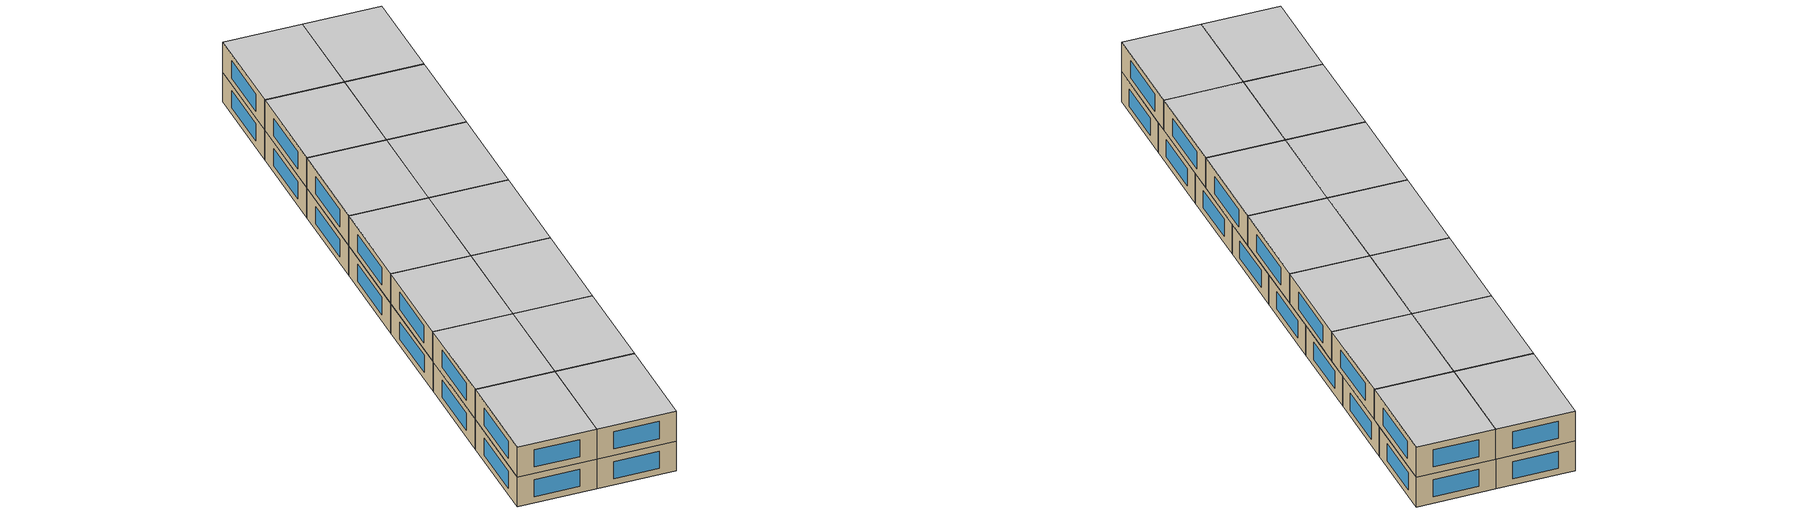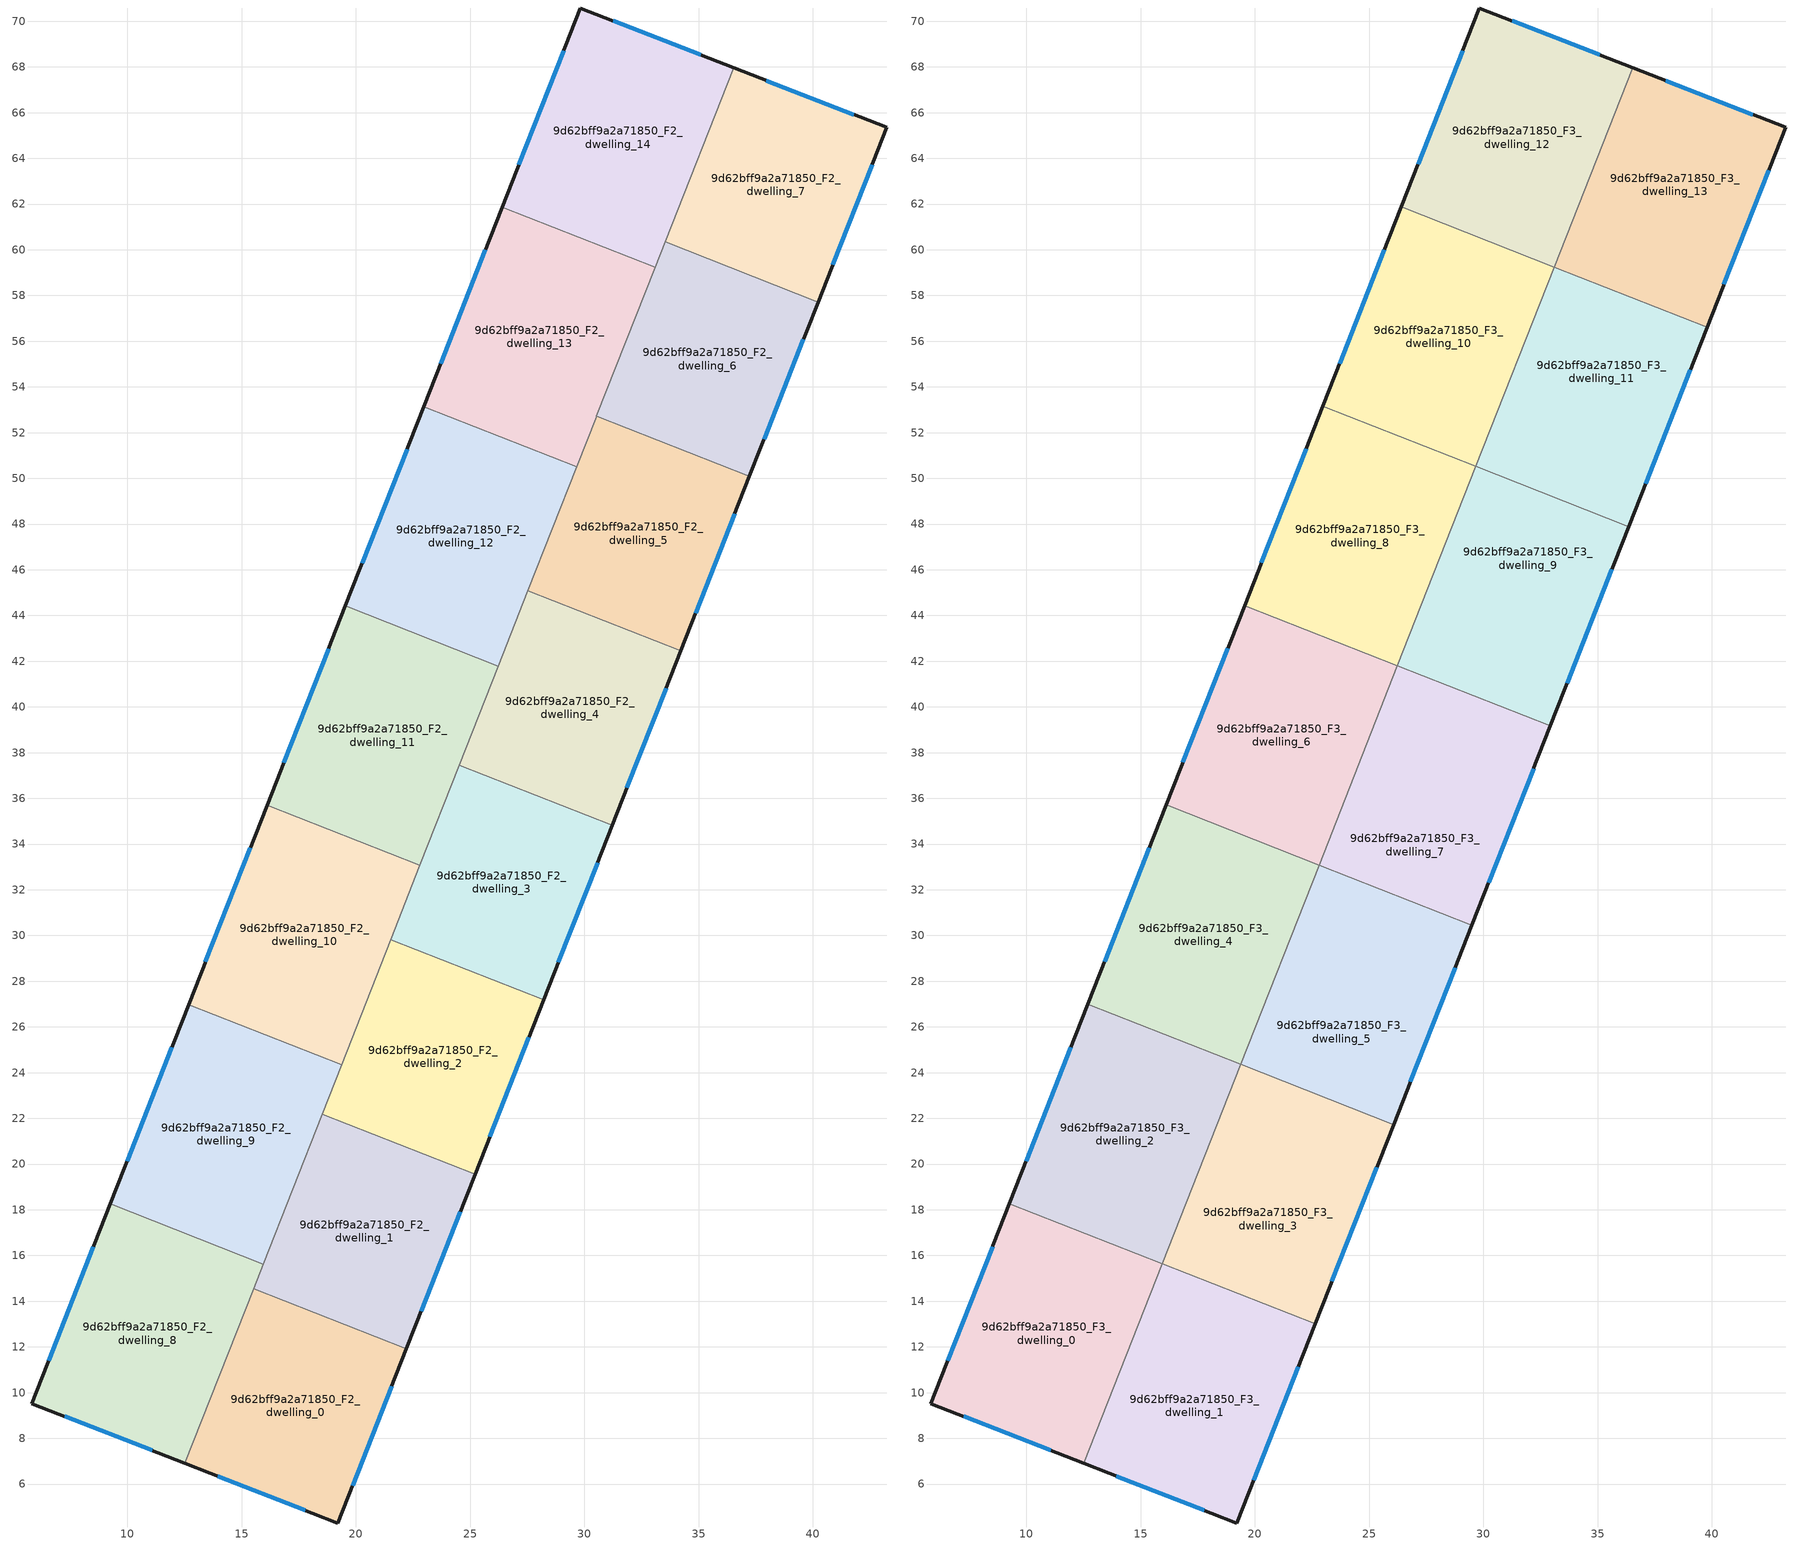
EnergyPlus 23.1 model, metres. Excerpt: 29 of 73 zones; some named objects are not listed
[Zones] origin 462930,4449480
9d62bff9a2a71850_F2_dwelling_0
 floor to 9d62bff9a2a71850_F1_dwelling_0 (EU_floor_Construction): 22.21,11.92 19.21,4.3 12.52,6.91 15.53,14.55 z6
 wall outside (EU_wall_Construction): 12.52,6.91 19.21,4.3 22.21,11.92 z6:9
 wall to 9d62bff9a2a71850_F2_dwelling_1 (EU_wall_Construction): 22.21,11.92 15.53,14.55 z6:9
 wall to 9d62bff9a2a71850_F2_dwelling_8 (EU_wall_Construction): 15.53,14.55 12.52,6.91 z6:9
 window (EU_Window_Construction): 19.86,5.93 21.57,10.29 / 13.95,6.35 17.78,4.86 z6.64:8.36
9d62bff9a2a71850_F2_dwelling_1
 floor to 9d62bff9a2a71850_F1_dwelling_1 (EU_floor_Construction): 25.22,19.56 22.21,11.92 15.53,14.55 18.53,22.19 z6
 wall outside (EU_wall_Construction): 22.21,11.92 25.22,19.56 z6:9
 wall to 9d62bff9a2a71850_F2_dwelling_2 (EU_wall_Construction): 25.22,19.56 18.53,22.19 z6:9
 wall to 9d62bff9a2a71850_F2_dwelling_9 (EU_wall_Construction): 18.53,22.19 15.95,15.62 z6:9
 wall to 9d62bff9a2a71850_F2_dwelling_8 (EU_wall_Construction): 15.95,15.62 15.53,14.55 z6:9
 window (EU_Window_Construction): 22.86,13.56 24.57,17.92 z6.64:8.36
9d62bff9a2a71850_F2_dwelling_10
 floor to 9d62bff9a2a71850_F1_dwelling_10 (EU_floor_Construction): 22.81,33.07 19.38,24.35 12.69,26.98 16.12,35.7 z6
 wall outside (EU_wall_Construction): 16.12,35.7 12.69,26.98 z6:9
 wall to 9d62bff9a2a71850_F2_dwelling_9 (EU_wall_Construction): 12.69,26.98 19.38,24.35 z6:9
 wall to 9d62bff9a2a71850_F2_dwelling_11 (EU_wall_Construction): 22.81,33.07 16.12,35.7 z6:9
 wall to 9d62bff9a2a71850_F2_dwelling_2 (EU_wall_Construction): 19.38,24.35 21.53,29.82 z6:9
 wall to 9d62bff9a2a71850_F2_dwelling_3 (EU_wall_Construction): 21.53,29.82 22.81,33.07 z6:9
 window (EU_Window_Construction): 15.38,33.83 13.42,28.84 z6.64:8.36
9d62bff9a2a71850_F2_dwelling_11
 floor to 9d62bff9a2a71850_F1_dwelling_11 (EU_floor_Construction): 26.23,41.79 22.81,33.07 16.12,35.7 19.54,44.42 z6
 wall outside (EU_wall_Construction): 19.54,44.42 16.12,35.7 z6:9
 wall to 9d62bff9a2a71850_F2_dwelling_12 (EU_wall_Construction): 26.23,41.79 19.54,44.42 z6:9
 wall to 9d62bff9a2a71850_F2_dwelling_3 (EU_wall_Construction): 22.81,33.07 24.53,37.45 z6:9
 wall to 9d62bff9a2a71850_F2_dwelling_4 (EU_wall_Construction): 24.53,37.45 26.23,41.79 z6:9
 window (EU_Window_Construction): 18.81,42.55 16.85,37.57 z6.64:8.36
 ceiling adiabatic (EU_roof_Construction): 22.81,33.08 22.81,33.07 26.23,41.79 19.54,44.42 16.12,35.7 16.12,35.71 z9
9d62bff9a2a71850_F2_dwelling_12
 floor to 9d62bff9a2a71850_F1_dwelling_12 (EU_floor_Construction): 29.66,50.51 26.23,41.79 19.54,44.42 22.97,53.14 z6
 wall outside (EU_wall_Construction): 22.97,53.14 19.54,44.42 z6:9
 wall to 9d62bff9a2a71850_F2_dwelling_13 (EU_wall_Construction): 29.66,50.51 22.97,53.14 z6:9
 wall to 9d62bff9a2a71850_F2_dwelling_5 (EU_wall_Construction): 27.53,45.09 29.66,50.51 z6:9
 wall to 9d62bff9a2a71850_F2_dwelling_4 (EU_wall_Construction): 26.24,41.79 27.53,45.09 z6:9
 window (EU_Window_Construction): 22.24,51.27 20.28,46.29 z6.64:8.36
9d62bff9a2a71850_F2_dwelling_13
 floor to 9d62bff9a2a71850_F1_dwelling_13 (EU_floor_Construction): 33.09,59.23 29.66,50.51 22.97,53.14 26.4,61.86 z6
 wall outside (EU_wall_Construction): 26.4,61.86 22.97,53.14 z6:9
 wall to 9d62bff9a2a71850_F2_dwelling_14 (EU_wall_Construction): 33.09,59.23 26.4,61.86 z6:9
 wall to 9d62bff9a2a71850_F2_dwelling_6 (EU_wall_Construction): 30.53,52.72 33.09,59.23 z6:9
 wall to 9d62bff9a2a71850_F2_dwelling_5 (EU_wall_Construction): 29.66,50.51 30.53,52.71 z6:9
 window (EU_Window_Construction): 25.67,60 23.71,55.01 z6.64:8.36
9d62bff9a2a71850_F2_dwelling_14
 floor to 9d62bff9a2a71850_F1_dwelling_14 (EU_floor_Construction): 36.53,67.96 33.09,59.23 26.4,61.86 29.83,70.58 z6
 wall outside (EU_wall_Construction): 36.53,67.96 29.83,70.58 26.4,61.86 z6:9
 wall to 9d62bff9a2a71850_F2_dwelling_7 (EU_wall_Construction): 33.53,60.34 36.53,67.96 z6:9
 wall to 9d62bff9a2a71850_F2_dwelling_6 (EU_wall_Construction): 33.09,59.23 33.53,60.34 z6:9
 window (EU_Window_Construction): 29.1,68.71 27.14,63.73 / 35.09,68.52 31.26,70.02 z6.64:8.36
9d62bff9a2a71850_F2_dwelling_2
 floor to 9d62bff9a2a71850_F1_dwelling_2 (EU_floor_Construction): 28.22,27.19 25.22,19.56 18.53,22.19 21.53,29.82 z6
 wall outside (EU_wall_Construction): 25.22,19.56 28.22,27.19 z6:9
 wall to 9d62bff9a2a71850_F2_dwelling_3 (EU_wall_Construction): 28.22,27.19 21.53,29.82 z6:9
 wall to 9d62bff9a2a71850_F2_dwelling_9 (EU_wall_Construction): 19.38,24.35 18.53,22.19 z6:9
 window (EU_Window_Construction): 25.86,21.19 27.57,25.56 z6.64:8.36
9d62bff9a2a71850_F2_dwelling_3
 floor to 9d62bff9a2a71850_F1_dwelling_3 (EU_floor_Construction): 31.22,34.82 28.22,27.19 21.53,29.82 24.53,37.45 z6
 wall outside (EU_wall_Construction): 28.22,27.19 31.22,34.82 z6:9
 wall to 9d62bff9a2a71850_F2_dwelling_4 (EU_wall_Construction): 31.22,34.82 24.53,37.45 z6:9
 window (EU_Window_Construction): 28.86,28.83 30.58,33.19 z6.64:8.36
9d62bff9a2a71850_F2_dwelling_4
 floor to 9d62bff9a2a71850_F1_dwelling_4 (EU_floor_Construction): 34.22,42.45 31.22,34.82 24.53,37.45 27.53,45.08 z6
 wall outside (EU_wall_Construction): 31.22,34.82 34.22,42.45 z6:9
 wall to 9d62bff9a2a71850_F2_dwelling_5 (EU_wall_Construction): 34.22,42.45 27.53,45.08 z6:9
 window (EU_Window_Construction): 31.86,36.46 33.58,40.82 z6.64:8.36
9d62bff9a2a71850_F2_dwelling_5
 floor to 9d62bff9a2a71850_F1_dwelling_5 (EU_floor_Construction): 37.22,50.08 34.22,42.45 27.53,45.08 30.53,52.71 z6
 wall outside (EU_wall_Construction): 34.22,42.45 37.22,50.08 z6:9
 wall to 9d62bff9a2a71850_F2_dwelling_6 (EU_wall_Construction): 37.22,50.08 30.53,52.71 z6:9
 window (EU_Window_Construction): 34.86,44.09 36.58,48.45 z6.64:8.36
9d62bff9a2a71850_F2_dwelling_6
 floor to 9d62bff9a2a71850_F1_dwelling_6 (EU_floor_Construction): 40.22,57.71 37.22,50.08 30.53,52.71 33.53,60.34 z6
 wall outside (EU_wall_Construction): 37.22,50.08 40.22,57.71 z6:9
 wall to 9d62bff9a2a71850_F2_dwelling_7 (EU_wall_Construction): 40.22,57.71 33.53,60.34 z6:9
 window (EU_Window_Construction): 37.87,51.72 39.58,56.08 z6.64:8.36
 roof outside (EU_roof_Construction): 30.53,52.71 33.11,59.24 33.53,60.34 z9
9d62bff9a2a71850_F2_dwelling_7
 floor to 9d62bff9a2a71850_F1_dwelling_7 (EU_floor_Construction): 43.23,65.35 40.22,57.71 33.53,60.34 36.53,67.96 z6
 wall outside (EU_wall_Construction): 40.22,57.71 43.23,65.35 36.53,67.96 z6:9
 window (EU_Window_Construction): 41.79,65.91 37.96,67.4 / 40.87,59.35 42.58,63.71 z6.64:8.36
 roof outside (EU_roof_Construction): 33.53,60.34 34.84,63.66 36.53,67.96 z9
9d62bff9a2a71850_F2_dwelling_8
 floor to 9d62bff9a2a71850_F1_dwelling_8 (EU_floor_Construction): 15.95,15.62 12.52,6.91 5.83,9.52 9.26,18.25 z6
 wall outside (EU_wall_Construction): 9.26,18.25 5.83,9.52 12.52,6.91 z6:9
 wall to 9d62bff9a2a71850_F2_dwelling_9 (EU_wall_Construction): 15.95,15.62 9.26,18.25 z6:9
 window (EU_Window_Construction): 7.26,8.96 11.09,7.47 / 8.52,16.38 6.56,11.39 z6.64:8.36
9d62bff9a2a71850_F2_dwelling_9
 floor to 9d62bff9a2a71850_F1_dwelling_9 (EU_floor_Construction): 19.38,24.35 15.95,15.62 9.26,18.25 12.69,26.98 z6
 wall outside (EU_wall_Construction): 12.69,26.98 9.26,18.25 z6:9
 window (EU_Window_Construction): 11.95,25.11 9.99,20.12 z6.64:8.36
 ceiling adiabatic (EU_roof_Construction): 15.95,15.62 19.38,24.35 12.69,26.98 9.26,18.25 9.26,18.26 15.94,15.64 z9
9d62bff9a2a71850_F3_dwelling_0
 floor to 9d62bff9a2a71850_F2_dwelling_8 (EU_floor_Construction): 15.94,15.63 12.51,6.91 5.83,9.52 9.26,18.25 z9
 floor to 9d62bff9a2a71850_F2_dwelling_9 (EU_floor_Construction): 15.94,15.64 15.94,15.63 9.26,18.25 9.26,18.26 z9
 wall outside (EU_wall_Construction): 9.26,18.26 5.83,9.52 12.51,6.91 z9:12
 wall to 9d62bff9a2a71850_F3_dwelling_1 (EU_wall_Construction): 12.51,6.91 15.94,15.64 z9:12
 wall to 9d62bff9a2a71850_F3_dwelling_2 (EU_wall_Construction): 15.94,15.64 9.26,18.26 z9:12
 window (EU_Window_Construction): 7.26,8.96 11.08,7.47 / 8.53,16.39 6.56,11.4 z9.64:11.36
 ceiling to 9d62bff9a2a71850_F4_dwelling_0 (EU_floor_Construction): 12.51,6.91 15.94,15.64 9.26,18.26 5.83,9.52 z12
9d62bff9a2a71850_F3_dwelling_1
 floor to 9d62bff9a2a71850_F2_dwelling_0 (EU_floor_Construction): 22.21,11.92 19.21,4.3 12.52,6.91 15.53,14.55 z9
 floor to 9d62bff9a2a71850_F2_dwelling_1 (EU_floor_Construction): 22.64,13 22.21,11.92 15.53,14.55 15.95,15.63 z9
 wall outside (EU_wall_Construction): 12.51,6.91 19.21,4.3 22.64,13 z9:12
 wall to 9d62bff9a2a71850_F3_dwelling_3 (EU_wall_Construction): 22.64,13 15.95,15.63 z9:12
 window (EU_Window_Construction): 13.95,6.35 17.78,4.86 / 19.95,6.16 21.91,11.14 z9.64:11.36
 ceiling to 9d62bff9a2a71850_F4_dwelling_1 (EU_floor_Construction): 19.21,4.3 22.64,13 15.94,15.64 12.51,6.91 z12
9d62bff9a2a71850_F3_dwelling_10
 floor to 9d62bff9a2a71850_F2_dwelling_13 (EU_floor_Construction): 33.09,59.23 29.67,50.52 22.98,53.15 26.4,61.86 z9
 floor to 9d62bff9a2a71850_F2_dwelling_14 (EU_floor_Construction): 33.1,59.24 33.09,59.23 26.4,61.86 26.41,61.87 z9
 wall outside (EU_wall_Construction): 26.41,61.88 22.98,53.15 z9:12
 wall to 9d62bff9a2a71850_F3_dwelling_8 (EU_wall_Construction): 22.98,53.15 29.67,50.52 z9:12
 wall to 9d62bff9a2a71850_F3_dwelling_11 (EU_wall_Construction): 29.67,50.52 33.1,59.24 z9:12
 wall to 9d62bff9a2a71850_F3_dwelling_12 (EU_wall_Construction): 33.1,59.24 26.41,61.88 z9:12
 window (EU_Window_Construction): 25.67,60.01 23.71,55.02 z9.64:11.36
 ceiling to 9d62bff9a2a71850_F4_dwelling_10 (EU_floor_Construction): 29.67,50.52 33.1,59.24 26.41,61.88 22.98,53.15 z12
9d62bff9a2a71850_F3_dwelling_11
 floor to 9d62bff9a2a71850_F2_dwelling_6 (EU_floor_Construction): 39.79,56.61 37.22,50.08 30.53,52.71 33.1,59.24 z9
 floor to 9d62bff9a2a71850_F2_dwelling_5 (EU_floor_Construction): 37.22,50.08 36.36,47.89 29.67,50.52 30.53,52.71 z9
 wall outside (EU_wall_Construction): 36.36,47.89 39.79,56.61 z9:12
 wall to 9d62bff9a2a71850_F3_dwelling_9 (EU_wall_Construction): 29.67,50.52 36.36,47.89 z9:12
 wall to 9d62bff9a2a71850_F3_dwelling_13 (EU_wall_Construction): 39.79,56.61 33.11,59.24 z9:12
 window (EU_Window_Construction): 37.1,49.76 39.06,54.75 z9.64:11.36
 ceiling to 9d62bff9a2a71850_F4_dwelling_11 (EU_floor_Construction): 36.36,47.89 39.79,56.61 33.1,59.24 29.67,50.52 z12
9d62bff9a2a71850_F3_dwelling_12
 floor outside (EU_floor_Construction): 36.53,67.96 33.11,59.24 34.84,63.66 z9
 floor to 9d62bff9a2a71850_F2_dwelling_14 (EU_floor_Construction): 36.53,67.96 33.1,59.24 26.41,61.87 29.83,70.58 z9
 wall outside (EU_wall_Construction): 36.53,67.96 29.83,70.58 26.41,61.88 z9:12
 wall to 9d62bff9a2a71850_F3_dwelling_13 (EU_wall_Construction): 33.11,59.24 36.53,67.96 z9:12
 window (EU_Window_Construction): 29.1,68.71 27.14,63.74 / 35.1,68.52 31.27,70.02 z9.64:11.36
 ceiling to 9d62bff9a2a71850_F4_dwelling_12 (EU_floor_Construction): 33.11,59.24 36.53,67.96 29.83,70.58 26.41,61.88 z12
9d62bff9a2a71850_F3_dwelling_13
 floor to 9d62bff9a2a71850_F2_dwelling_7 (EU_floor_Construction): 43.23,65.35 40.22,57.71 33.54,60.34 36.53,67.96 z9
 floor to 9d62bff9a2a71850_F2_dwelling_6 (EU_floor_Construction): 40.22,57.71 39.79,56.61 33.11,59.24 33.54,60.34 z9
 wall outside (EU_wall_Construction): 39.79,56.61 43.23,65.35 36.53,67.96 z9:12
 window (EU_Window_Construction): 41.79,65.91 37.97,67.4 / 40.53,58.48 42.49,63.48 z9.64:11.36
 ceiling to 9d62bff9a2a71850_F4_dwelling_13 (EU_floor_Construction): 39.79,56.61 43.23,65.35 36.53,67.96 33.11,59.24 z12
9d62bff9a2a71850_F3_dwelling_2
 floor adiabatic (EU_floor_Construction): 19.38,24.35 15.95,15.63 9.26,18.26 12.69,26.98 z9
 floor to 9d62bff9a2a71850_F2_dwelling_10 (EU_floor_Construction): 19.38,24.36 19.38,24.35 12.69,26.98 12.69,26.99 z9
 wall outside (EU_wall_Construction): 12.69,26.99 9.26,18.26 z9:12
 wall to 9d62bff9a2a71850_F3_dwelling_4 (EU_wall_Construction): 19.38,24.36 12.69,26.99 z9:12
 wall to 9d62bff9a2a71850_F3_dwelling_3 (EU_wall_Construction): 15.95,15.63 19.38,24.36 z9:12
 window (EU_Window_Construction): 11.96,25.12 10,20.13 z9.64:11.36
 ceiling to 9d62bff9a2a71850_F4_dwelling_2 (EU_floor_Construction): 15.95,15.63 19.38,24.36 12.69,26.99 9.26,18.26 z12
9d62bff9a2a71850_F3_dwelling_3
 floor to 9d62bff9a2a71850_F2_dwelling_1 (EU_floor_Construction): 25.22,19.56 22.64,13 15.95,15.63 18.53,22.19 z9
 floor to 9d62bff9a2a71850_F2_dwelling_2 (EU_floor_Construction): 26.07,21.73 25.22,19.56 18.53,22.19 19.38,24.36 z9
 wall outside (EU_wall_Construction): 22.64,13 26.07,21.73 z9:12
 wall to 9d62bff9a2a71850_F3_dwelling_5 (EU_wall_Construction): 26.07,21.73 19.38,24.36 z9:12
 window (EU_Window_Construction): 23.37,14.87 25.34,19.86 z9.64:11.36
 ceiling to 9d62bff9a2a71850_F4_dwelling_3 (EU_floor_Construction): 22.64,13 26.07,21.73 19.38,24.36 15.95,15.63 z12
9d62bff9a2a71850_F3_dwelling_4
 floor to 9d62bff9a2a71850_F2_dwelling_10 (EU_floor_Construction): 22.81,33.07 19.38,24.36 12.69,26.99 16.12,35.7 z9
 floor to 9d62bff9a2a71850_F2_dwelling_11 (EU_floor_Construction): 22.81,33.08 22.81,33.07 16.12,35.7 16.12,35.71 z9
 wall outside (EU_wall_Construction): 16.12,35.71 12.69,26.99 z9:12
 wall to 9d62bff9a2a71850_F3_dwelling_6 (EU_wall_Construction): 22.81,33.08 16.12,35.71 z9:12
 wall to 9d62bff9a2a71850_F3_dwelling_5 (EU_wall_Construction): 19.38,24.36 22.81,33.08 z9:12
 window (EU_Window_Construction): 15.39,33.84 13.43,28.86 z9.64:11.36
 ceiling to 9d62bff9a2a71850_F4_dwelling_4 (EU_floor_Construction): 19.38,24.36 22.81,33.08 16.12,35.71 12.69,26.99 z12
9d62bff9a2a71850_F3_dwelling_5
 floor to 9d62bff9a2a71850_F2_dwelling_2 (EU_floor_Construction): 28.22,27.19 26.07,21.73 19.38,24.36 21.53,29.82 z9
 floor to 9d62bff9a2a71850_F2_dwelling_3 (EU_floor_Construction): 29.5,30.45 28.22,27.19 21.53,29.82 22.81,33.08 z9
 wall outside (EU_wall_Construction): 26.07,21.73 29.5,30.45 z9:12
 wall to 9d62bff9a2a71850_F3_dwelling_7 (EU_wall_Construction): 29.5,30.45 22.81,33.08 z9:12
 window (EU_Window_Construction): 26.8,23.6 28.77,28.58 z9.64:11.36
 ceiling to 9d62bff9a2a71850_F4_dwelling_5 (EU_floor_Construction): 26.07,21.73 29.5,30.45 22.81,33.08 19.38,24.36 z12
9d62bff9a2a71850_F3_dwelling_6
 floor adiabatic (EU_floor_Construction): 26.23,41.79 22.81,33.08 16.12,35.71 19.55,44.42 z9
 floor to 9d62bff9a2a71850_F2_dwelling_12 (EU_floor_Construction): 26.24,41.8 26.23,41.79 19.55,44.42 19.55,44.43 z9
 wall outside (EU_wall_Construction): 19.55,44.43 16.12,35.71 z9:12
 wall to 9d62bff9a2a71850_F3_dwelling_8 (EU_wall_Construction): 26.24,41.8 19.55,44.43 z9:12
 wall to 9d62bff9a2a71850_F3_dwelling_7 (EU_wall_Construction): 22.81,33.08 26.24,41.8 z9:12
 window (EU_Window_Construction): 18.82,42.56 16.86,37.58 z9.64:11.36
 ceiling to 9d62bff9a2a71850_F4_dwelling_6 (EU_floor_Construction): 22.81,33.08 26.24,41.8 19.55,44.43 16.12,35.71 z12
9d62bff9a2a71850_F3_dwelling_7
 floor to 9d62bff9a2a71850_F2_dwelling_3 (EU_floor_Construction): 31.22,34.82 29.5,30.45 22.81,33.08 24.53,37.45 z9
 floor to 9d62bff9a2a71850_F2_dwelling_4 (EU_floor_Construction): 32.93,39.17 31.22,34.82 24.53,37.45 26.24,41.8 z9
 wall outside (EU_wall_Construction): 29.5,30.45 32.93,39.17 z9:12
 wall to 9d62bff9a2a71850_F3_dwelling_9 (EU_wall_Construction): 32.93,39.17 26.24,41.8 z9:12
 window (EU_Window_Construction): 30.23,32.32 32.2,37.3 z9.64:11.36
 ceiling to 9d62bff9a2a71850_F4_dwelling_7 (EU_floor_Construction): 29.5,30.45 32.93,39.17 26.24,41.8 22.81,33.08 z12
9d62bff9a2a71850_F3_dwelling_8
 floor to 9d62bff9a2a71850_F2_dwelling_12 (EU_floor_Construction): 29.66,50.51 26.24,41.8 19.55,44.43 22.97,53.14 z9
 floor to 9d62bff9a2a71850_F2_dwelling_13 (EU_floor_Construction): 29.67,50.52 29.66,50.51 22.97,53.14 22.98,53.15 z9
 wall outside (EU_wall_Construction): 22.98,53.15 19.55,44.43 z9:12
 wall to 9d62bff9a2a71850_F3_dwelling_9 (EU_wall_Construction): 26.24,41.8 29.67,50.52 z9:12
 window (EU_Window_Construction): 22.24,51.29 20.28,46.3 z9.64:11.36
 ceiling to 9d62bff9a2a71850_F4_dwelling_8 (EU_floor_Construction): 26.24,41.8 29.67,50.52 22.98,53.15 19.55,44.43 z12
9d62bff9a2a71850_F3_dwelling_9
 floor to 9d62bff9a2a71850_F2_dwelling_4 (EU_floor_Construction): 34.22,42.45 32.93,39.17 26.24,41.8 27.53,45.08 z9
 floor to 9d62bff9a2a71850_F2_dwelling_5 (EU_floor_Construction): 36.36,47.89 34.22,42.45 27.53,45.08 29.67,50.52 z9
 wall outside (EU_wall_Construction): 32.93,39.17 36.36,47.89 z9:12
 window (EU_Window_Construction): 33.66,41.04 35.63,46.02 z9.64:11.36
 ceiling to 9d62bff9a2a71850_F4_dwelling_9 (EU_floor_Construction): 32.93,39.17 36.36,47.89 29.67,50.52 26.24,41.8 z12
[Building]
EU S2 Campaign: North Axis=0; Terrain=City; Solar Distribution=FullExterior
[Site:Location]
Yerevan-Zvartnots.Intl.AP: Latitude=40.15; Longitude=44.383; Time Zone=4; Elevation=854
[SizingPeriod:WeatherFileDays]
AnnualSizingPeriod: Begin Month=1; Begin Day of Month=1; End Month=12; End Day of Month=31; Day of Week for Start Day=Monday; Use Weather File Daylight Saving Period=No; Use Weather File Rain and Snow Indicators=No
[MATERIAL]
EU_InternalMass_Material: Roughness=MediumRough; Thickness=0.1; Conductivity=1; Density=1800; Specific Heat=900; Thermal Absorptance=0.9; Solar Absorptance=0.7; Visible Absorptance=0.7
[MATERIAL:NOMASS] Roughness=MediumRough; Thermal Absorptance=0.9; Solar Absorptance=0.7; Visible Absorptance=0.7
Name | Thermal Resistance
EU_wall_NoMass | 1.05043
EU_roof_NoMass | 1.45357
EU_floor_NoMass | 0.478065
[WINDOWMATERIAL:SIMPLEGLAZINGSYSTEM]
EU_Window_SimpleGlazing: UFactor=2.5566; Solar Heat Gain Coefficient=0.75; Visible Transmittance=0.75
[CONSTRUCTION]
EU_wall_Construction: EU_wall_NoMass
EU_roof_Construction: EU_roof_NoMass
EU_floor_Construction: EU_floor_NoMass
EU_Window_Construction: EU_Window_SimpleGlazing
EU_InternalMass_Construction: EU_InternalMass_Material
[ZONE] Type=1; Multiplier=1; Ceiling Height=autocalculate; Floor Area=autocalculate; Part of Total Floor Area=Yes
Name | Volume
9d62bff9a2a71850_F2_dwelling_0 | 176.854
9d62bff9a2a71850_F3_dwelling_0; 9d62bff9a2a71850_F3_dwelling_2 | 202.11
9d62bff9a2a71850_F2_dwelling_1 | 176.86
9d62bff9a2a71850_F3_dwelling_1 | 202.107
9d62bff9a2a71850_F2_dwelling_10; 9d62bff9a2a71850_F3_dwelling_6; 9d62bff9a2a71850_F2_dwelling_9 | 202.096
9d62bff9a2a71850_F3_dwelling_10 | 202.127
9d62bff9a2a71850_F2_dwelling_11 | 202.1
9d62bff9a2a71850_F3_dwelling_11 | 202.139
9d62bff9a2a71850_F2_dwelling_12 | 202.112
9d62bff9a2a71850_F3_dwelling_12 | 202.106
9d62bff9a2a71850_F2_dwelling_13 | 202.091
9d62bff9a2a71850_F3_dwelling_13 | 202.115
9d62bff9a2a71850_F2_dwelling_14 | 202.101
9d62bff9a2a71850_F2_dwelling_2 | 176.842
9d62bff9a2a71850_F2_dwelling_3 | 176.859
9d62bff9a2a71850_F3_dwelling_3 | 202.129
9d62bff9a2a71850_F2_dwelling_4 | 176.856
9d62bff9a2a71850_F3_dwelling_4 | 202.087
9d62bff9a2a71850_F2_dwelling_5 | 176.852
9d62bff9a2a71850_F3_dwelling_5 | 202.114
9d62bff9a2a71850_F2_dwelling_6 | 176.853
9d62bff9a2a71850_F2_dwelling_7 | 176.846
9d62bff9a2a71850_F3_dwelling_7 | 202.108
9d62bff9a2a71850_F2_dwelling_8; 9d62bff9a2a71850_F3_dwelling_8 | 202.102
9d62bff9a2a71850_F3_dwelling_9 | 202.121
[INTERNALMASS] Construction=EU_InternalMass_Construction
Name | Zone or ZoneList | Surface Area
9d62bff9a2a71850_F2_dwelling_0_EU_InternalMass | 9d62bff9a2a71850_F2_dwelling_0 | 58.9515
9d62bff9a2a71850_F2_dwelling_1_EU_InternalMass | 9d62bff9a2a71850_F2_dwelling_1 | 58.9533
9d62bff9a2a71850_F2_dwelling_2_EU_InternalMass | 9d62bff9a2a71850_F2_dwelling_2 | 58.9473
9d62bff9a2a71850_F2_dwelling_3_EU_InternalMass | 9d62bff9a2a71850_F2_dwelling_3 | 58.9531
9d62bff9a2a71850_F2_dwelling_4_EU_InternalMass | 9d62bff9a2a71850_F2_dwelling_4 | 58.9522
9d62bff9a2a71850_F2_dwelling_5_EU_InternalMass | 9d62bff9a2a71850_F2_dwelling_5 | 58.9536
9d62bff9a2a71850_F2_dwelling_6_EU_InternalMass | 9d62bff9a2a71850_F2_dwelling_6 | 58.9511
9d62bff9a2a71850_F2_dwelling_7_EU_InternalMass | 9d62bff9a2a71850_F2_dwelling_7 | 58.9486
9d62bff9a2a71850_F2_dwelling_8_EU_InternalMass | 9d62bff9a2a71850_F2_dwelling_8 | 67.3672
9d62bff9a2a71850_F2_dwelling_9_EU_InternalMass | 9d62bff9a2a71850_F2_dwelling_9 | 67.3654
9d62bff9a2a71850_F2_dwelling_10_EU_InternalMass | 9d62bff9a2a71850_F2_dwelling_10 | 67.3654
9d62bff9a2a71850_F2_dwelling_11_EU_InternalMass | 9d62bff9a2a71850_F2_dwelling_11 | 67.3668
9d62bff9a2a71850_F2_dwelling_12_EU_InternalMass | 9d62bff9a2a71850_F2_dwelling_12 | 67.3705
9d62bff9a2a71850_F2_dwelling_13_EU_InternalMass | 9d62bff9a2a71850_F2_dwelling_13 | 67.3638
9d62bff9a2a71850_F2_dwelling_14_EU_InternalMass | 9d62bff9a2a71850_F2_dwelling_14 | 67.3672
9d62bff9a2a71850_F3_dwelling_0_EU_InternalMass | 9d62bff9a2a71850_F3_dwelling_0 | 67.3686
9d62bff9a2a71850_F3_dwelling_1_EU_InternalMass | 9d62bff9a2a71850_F3_dwelling_1 | 67.3676
9d62bff9a2a71850_F3_dwelling_2_EU_InternalMass | 9d62bff9a2a71850_F3_dwelling_2 | 67.3722
9d62bff9a2a71850_F3_dwelling_3_EU_InternalMass | 9d62bff9a2a71850_F3_dwelling_3 | 67.375
9d62bff9a2a71850_F3_dwelling_4_EU_InternalMass | 9d62bff9a2a71850_F3_dwelling_4 | 67.3654
9d62bff9a2a71850_F3_dwelling_5_EU_InternalMass | 9d62bff9a2a71850_F3_dwelling_5 | 67.3654
9d62bff9a2a71850_F3_dwelling_6_EU_InternalMass | 9d62bff9a2a71850_F3_dwelling_6 | 67.368
9d62bff9a2a71850_F3_dwelling_7_EU_InternalMass | 9d62bff9a2a71850_F3_dwelling_7 | 67.3673
9d62bff9a2a71850_F3_dwelling_8_EU_InternalMass | 9d62bff9a2a71850_F3_dwelling_8 | 67.3661
9d62bff9a2a71850_F3_dwelling_9_EU_InternalMass | 9d62bff9a2a71850_F3_dwelling_9 | 67.3748
9d62bff9a2a71850_F3_dwelling_10_EU_InternalMass | 9d62bff9a2a71850_F3_dwelling_10 | 67.3734
9d62bff9a2a71850_F3_dwelling_11_EU_InternalMass | 9d62bff9a2a71850_F3_dwelling_11 | 67.3787
9d62bff9a2a71850_F3_dwelling_12_EU_InternalMass | 9d62bff9a2a71850_F3_dwelling_12 | 67.3667
9d62bff9a2a71850_F3_dwelling_13_EU_InternalMass | 9d62bff9a2a71850_F3_dwelling_13 | 67.3691
[OTHEREQUIPMENT] Fuel Type=Electricity; Design Level Calculation Method=Watts/Area; Power per Zone Floor Area=1; Fraction Latent=0; Fraction Radiant=0; Fraction Lost=0; Carbon Dioxide Generation Rate=0; EndUse Subcategory=EU_Step8_InternalGains
Name | Zone or ZoneList or Space or SpaceList | Schedule
EU_Step8_InternalGain_9d62bff9a2a71850_F2_dwelling_0_f000 | 9d62bff9a2a71850_F2_dwelling_0 | EU_Step8_GainSchedule_9d62bff9a2a71850_F2_dwelling_0_f000
EU_Step8_InternalGain_9d62bff9a2a71850_F2_dwelling_1_f000 | 9d62bff9a2a71850_F2_dwelling_1 | EU_Step8_GainSchedule_9d62bff9a2a71850_F2_dwelling_1_f000
EU_Step8_InternalGain_9d62bff9a2a71850_F2_dwelling_2_f000 | 9d62bff9a2a71850_F2_dwelling_2 | EU_Step8_GainSchedule_9d62bff9a2a71850_F2_dwelling_2_f000
EU_Step8_InternalGain_9d62bff9a2a71850_F2_dwelling_3_f000 | 9d62bff9a2a71850_F2_dwelling_3 | EU_Step8_GainSchedule_9d62bff9a2a71850_F2_dwelling_3_f000
EU_Step8_InternalGain_9d62bff9a2a71850_F2_dwelling_4_f000 | 9d62bff9a2a71850_F2_dwelling_4 | EU_Step8_GainSchedule_9d62bff9a2a71850_F2_dwelling_4_f000
EU_Step8_InternalGain_9d62bff9a2a71850_F2_dwelling_5_f000 | 9d62bff9a2a71850_F2_dwelling_5 | EU_Step8_GainSchedule_9d62bff9a2a71850_F2_dwelling_5_f000
EU_Step8_InternalGain_9d62bff9a2a71850_F2_dwelling_6_f000 | 9d62bff9a2a71850_F2_dwelling_6 | EU_Step8_GainSchedule_9d62bff9a2a71850_F2_dwelling_6_f000
EU_Step8_InternalGain_9d62bff9a2a71850_F2_dwelling_7_f000 | 9d62bff9a2a71850_F2_dwelling_7 | EU_Step8_GainSchedule_9d62bff9a2a71850_F2_dwelling_7_f000
EU_Step8_InternalGain_9d62bff9a2a71850_F2_dwelling_8_f000 | 9d62bff9a2a71850_F2_dwelling_8 | EU_Step8_GainSchedule_9d62bff9a2a71850_F2_dwelling_8_f000
EU_Step8_InternalGain_9d62bff9a2a71850_F2_dwelling_9_f000 | 9d62bff9a2a71850_F2_dwelling_9 | EU_Step8_GainSchedule_9d62bff9a2a71850_F2_dwelling_9_f000
EU_Step8_InternalGain_9d62bff9a2a71850_F2_dwelling_10_f000 | 9d62bff9a2a71850_F2_dwelling_10 | EU_Step8_GainSchedule_9d62bff9a2a71850_F2_dwelling_10_f000
EU_Step8_InternalGain_9d62bff9a2a71850_F2_dwelling_11_f000 | 9d62bff9a2a71850_F2_dwelling_11 | EU_Step8_GainSchedule_9d62bff9a2a71850_F2_dwelling_11_f000
EU_Step8_InternalGain_9d62bff9a2a71850_F2_dwelling_12_f000 | 9d62bff9a2a71850_F2_dwelling_12 | EU_Step8_GainSchedule_9d62bff9a2a71850_F2_dwelling_12_f000
EU_Step8_InternalGain_9d62bff9a2a71850_F2_dwelling_13_f000 | 9d62bff9a2a71850_F2_dwelling_13 | EU_Step8_GainSchedule_9d62bff9a2a71850_F2_dwelling_13_f000
EU_Step8_InternalGain_9d62bff9a2a71850_F2_dwelling_14_f000 | 9d62bff9a2a71850_F2_dwelling_14 | EU_Step8_GainSchedule_9d62bff9a2a71850_F2_dwelling_14_f000
EU_Step8_InternalGain_9d62bff9a2a71850_F3_dwelling_0_f000 | 9d62bff9a2a71850_F3_dwelling_0 | EU_Step8_GainSchedule_9d62bff9a2a71850_F3_dwelling_0_f000
EU_Step8_InternalGain_9d62bff9a2a71850_F3_dwelling_1_f000 | 9d62bff9a2a71850_F3_dwelling_1 | EU_Step8_GainSchedule_9d62bff9a2a71850_F3_dwelling_1_f000
EU_Step8_InternalGain_9d62bff9a2a71850_F3_dwelling_2_f000 | 9d62bff9a2a71850_F3_dwelling_2 | EU_Step8_GainSchedule_9d62bff9a2a71850_F3_dwelling_2_f000
EU_Step8_InternalGain_9d62bff9a2a71850_F3_dwelling_3_f000 | 9d62bff9a2a71850_F3_dwelling_3 | EU_Step8_GainSchedule_9d62bff9a2a71850_F3_dwelling_3_f000
EU_Step8_InternalGain_9d62bff9a2a71850_F3_dwelling_4_f000 | 9d62bff9a2a71850_F3_dwelling_4 | EU_Step8_GainSchedule_9d62bff9a2a71850_F3_dwelling_4_f000
EU_Step8_InternalGain_9d62bff9a2a71850_F3_dwelling_5_f000 | 9d62bff9a2a71850_F3_dwelling_5 | EU_Step8_GainSchedule_9d62bff9a2a71850_F3_dwelling_5_f000
EU_Step8_InternalGain_9d62bff9a2a71850_F3_dwelling_6_f000 | 9d62bff9a2a71850_F3_dwelling_6 | EU_Step8_GainSchedule_9d62bff9a2a71850_F3_dwelling_6_f000
EU_Step8_InternalGain_9d62bff9a2a71850_F3_dwelling_7_f000 | 9d62bff9a2a71850_F3_dwelling_7 | EU_Step8_GainSchedule_9d62bff9a2a71850_F3_dwelling_7_f000
EU_Step8_InternalGain_9d62bff9a2a71850_F3_dwelling_8_f000 | 9d62bff9a2a71850_F3_dwelling_8 | EU_Step8_GainSchedule_9d62bff9a2a71850_F3_dwelling_8_f000
EU_Step8_InternalGain_9d62bff9a2a71850_F3_dwelling_9_f000 | 9d62bff9a2a71850_F3_dwelling_9 | EU_Step8_GainSchedule_9d62bff9a2a71850_F3_dwelling_9_f000
EU_Step8_InternalGain_9d62bff9a2a71850_F3_dwelling_10_f000 | 9d62bff9a2a71850_F3_dwelling_10 | EU_Step8_GainSchedule_9d62bff9a2a71850_F3_dwelling_10_f000
EU_Step8_InternalGain_9d62bff9a2a71850_F3_dwelling_11_f000 | 9d62bff9a2a71850_F3_dwelling_11 | EU_Step8_GainSchedule_9d62bff9a2a71850_F3_dwelling_11_f000
EU_Step8_InternalGain_9d62bff9a2a71850_F3_dwelling_12_f000 | 9d62bff9a2a71850_F3_dwelling_12 | EU_Step8_GainSchedule_9d62bff9a2a71850_F3_dwelling_12_f000
EU_Step8_InternalGain_9d62bff9a2a71850_F3_dwelling_13_f000 | 9d62bff9a2a71850_F3_dwelling_13 | EU_Step8_GainSchedule_9d62bff9a2a71850_F3_dwelling_13_f000
[ZONEVENTILATION:DESIGNFLOWRATE] Schedule=EU_AlwaysOn; Design Flow Rate Calculation Method=AirChanges/Hour; Air Changes per Hour=0.557805; Ventilation Type=Natural; Fan Pressure Rise=0; Fan Total Efficiency=1; Constant Term Coefficient=1; Temperature Term Coefficient=0; Velocity Term Coefficient=0; Velocity Squared Term Coefficient=0; Minimum Indoor Temperature=-100; Maximum Indoor Temperature=100; Delta Temperature=-100; Minimum Outdoor Temperature=-100; Maximum Outdoor Temperature=100; Maximum Wind Speed=40
Name | Zone or ZoneList or Space or SpaceList
EU_ConstantAir_9d62bff9a2a71850_F2_dwelling_0 | 9d62bff9a2a71850_F2_dwelling_0
EU_ConstantAir_9d62bff9a2a71850_F2_dwelling_1 | 9d62bff9a2a71850_F2_dwelling_1
EU_ConstantAir_9d62bff9a2a71850_F2_dwelling_2 | 9d62bff9a2a71850_F2_dwelling_2
EU_ConstantAir_9d62bff9a2a71850_F2_dwelling_3 | 9d62bff9a2a71850_F2_dwelling_3
EU_ConstantAir_9d62bff9a2a71850_F2_dwelling_4 | 9d62bff9a2a71850_F2_dwelling_4
EU_ConstantAir_9d62bff9a2a71850_F2_dwelling_5 | 9d62bff9a2a71850_F2_dwelling_5
EU_ConstantAir_9d62bff9a2a71850_F2_dwelling_6 | 9d62bff9a2a71850_F2_dwelling_6
EU_ConstantAir_9d62bff9a2a71850_F2_dwelling_7 | 9d62bff9a2a71850_F2_dwelling_7
EU_ConstantAir_9d62bff9a2a71850_F2_dwelling_8 | 9d62bff9a2a71850_F2_dwelling_8
EU_ConstantAir_9d62bff9a2a71850_F2_dwelling_9 | 9d62bff9a2a71850_F2_dwelling_9
EU_ConstantAir_9d62bff9a2a71850_F2_dwelling_10 | 9d62bff9a2a71850_F2_dwelling_10
EU_ConstantAir_9d62bff9a2a71850_F2_dwelling_11 | 9d62bff9a2a71850_F2_dwelling_11
EU_ConstantAir_9d62bff9a2a71850_F2_dwelling_12 | 9d62bff9a2a71850_F2_dwelling_12
EU_ConstantAir_9d62bff9a2a71850_F2_dwelling_13 | 9d62bff9a2a71850_F2_dwelling_13
EU_ConstantAir_9d62bff9a2a71850_F2_dwelling_14 | 9d62bff9a2a71850_F2_dwelling_14
EU_ConstantAir_9d62bff9a2a71850_F3_dwelling_0 | 9d62bff9a2a71850_F3_dwelling_0
EU_ConstantAir_9d62bff9a2a71850_F3_dwelling_1 | 9d62bff9a2a71850_F3_dwelling_1
EU_ConstantAir_9d62bff9a2a71850_F3_dwelling_2 | 9d62bff9a2a71850_F3_dwelling_2
EU_ConstantAir_9d62bff9a2a71850_F3_dwelling_3 | 9d62bff9a2a71850_F3_dwelling_3
EU_ConstantAir_9d62bff9a2a71850_F3_dwelling_4 | 9d62bff9a2a71850_F3_dwelling_4
EU_ConstantAir_9d62bff9a2a71850_F3_dwelling_5 | 9d62bff9a2a71850_F3_dwelling_5
EU_ConstantAir_9d62bff9a2a71850_F3_dwelling_6 | 9d62bff9a2a71850_F3_dwelling_6
EU_ConstantAir_9d62bff9a2a71850_F3_dwelling_7 | 9d62bff9a2a71850_F3_dwelling_7
EU_ConstantAir_9d62bff9a2a71850_F3_dwelling_8 | 9d62bff9a2a71850_F3_dwelling_8
EU_ConstantAir_9d62bff9a2a71850_F3_dwelling_9 | 9d62bff9a2a71850_F3_dwelling_9
EU_ConstantAir_9d62bff9a2a71850_F3_dwelling_10 | 9d62bff9a2a71850_F3_dwelling_10
EU_ConstantAir_9d62bff9a2a71850_F3_dwelling_11 | 9d62bff9a2a71850_F3_dwelling_11
EU_ConstantAir_9d62bff9a2a71850_F3_dwelling_12 | 9d62bff9a2a71850_F3_dwelling_12
EU_ConstantAir_9d62bff9a2a71850_F3_dwelling_13 | 9d62bff9a2a71850_F3_dwelling_13
[HVACTEMPLATE:ZONE:IDEALLOADSAIRSYSTEM] System Availability Schedule=EU_AlwaysOn; Maximum Heating Supply Air Temperature=50; Minimum Cooling Supply Air Temperature=13; Maximum Heating Supply Air Humidity Ratio=0.0156; Minimum Cooling Supply Air Humidity Ratio=0.0077; Heating Limit=NoLimit; Cooling Limit=NoLimit; Heating Availability Schedule=EU_AlwaysOn; Cooling Availability Schedule=EU_CoolingOff; Dehumidification Control Type=ConstantSensibleHeatRatio; Cooling Sensible Heat Ratio=0.7; Dehumidification Setpoint=60; Humidification Control Type=None; Humidification Setpoint=30; Outdoor Air Method=None; Outdoor Air Flow Rate per Person=0.00944; Outdoor Air Flow Rate per Zone Floor Area=0; Outdoor Air Flow Rate per Zone=0; Demand Controlled Ventilation Type=None; Outdoor Air Economizer Type=NoEconomizer; Heat Recovery Type=None; Sensible Heat Recovery Effectiveness=0.7; Latent Heat Recovery Effectiveness=0.65
Name | Template Thermostat
9d62bff9a2a71850_F2_dwelling_0 | EU_HeatOnly_9d62bff9a2a71850_F2_dwelling_0
9d62bff9a2a71850_F2_dwelling_1 | EU_HeatOnly_9d62bff9a2a71850_F2_dwelling_1
9d62bff9a2a71850_F2_dwelling_2 | EU_HeatOnly_9d62bff9a2a71850_F2_dwelling_2
9d62bff9a2a71850_F2_dwelling_3 | EU_HeatOnly_9d62bff9a2a71850_F2_dwelling_3
9d62bff9a2a71850_F2_dwelling_4 | EU_HeatOnly_9d62bff9a2a71850_F2_dwelling_4
9d62bff9a2a71850_F2_dwelling_5 | EU_HeatOnly_9d62bff9a2a71850_F2_dwelling_5
9d62bff9a2a71850_F2_dwelling_6 | EU_HeatOnly_9d62bff9a2a71850_F2_dwelling_6
9d62bff9a2a71850_F2_dwelling_7 | EU_HeatOnly_9d62bff9a2a71850_F2_dwelling_7
9d62bff9a2a71850_F2_dwelling_8 | EU_HeatOnly_9d62bff9a2a71850_F2_dwelling_8
9d62bff9a2a71850_F2_dwelling_9 | EU_HeatOnly_9d62bff9a2a71850_F2_dwelling_9
9d62bff9a2a71850_F2_dwelling_10 | EU_HeatOnly_9d62bff9a2a71850_F2_dwelling_10
9d62bff9a2a71850_F2_dwelling_11 | EU_HeatOnly_9d62bff9a2a71850_F2_dwelling_11
9d62bff9a2a71850_F2_dwelling_12 | EU_HeatOnly_9d62bff9a2a71850_F2_dwelling_12
9d62bff9a2a71850_F2_dwelling_13 | EU_HeatOnly_9d62bff9a2a71850_F2_dwelling_13
9d62bff9a2a71850_F2_dwelling_14 | EU_HeatOnly_9d62bff9a2a71850_F2_dwelling_14
9d62bff9a2a71850_F3_dwelling_0 | EU_HeatOnly_9d62bff9a2a71850_F3_dwelling_0
9d62bff9a2a71850_F3_dwelling_1 | EU_HeatOnly_9d62bff9a2a71850_F3_dwelling_1
9d62bff9a2a71850_F3_dwelling_2 | EU_HeatOnly_9d62bff9a2a71850_F3_dwelling_2
9d62bff9a2a71850_F3_dwelling_3 | EU_HeatOnly_9d62bff9a2a71850_F3_dwelling_3
9d62bff9a2a71850_F3_dwelling_4 | EU_HeatOnly_9d62bff9a2a71850_F3_dwelling_4
9d62bff9a2a71850_F3_dwelling_5 | EU_HeatOnly_9d62bff9a2a71850_F3_dwelling_5
9d62bff9a2a71850_F3_dwelling_6 | EU_HeatOnly_9d62bff9a2a71850_F3_dwelling_6
9d62bff9a2a71850_F3_dwelling_7 | EU_HeatOnly_9d62bff9a2a71850_F3_dwelling_7
9d62bff9a2a71850_F3_dwelling_8 | EU_HeatOnly_9d62bff9a2a71850_F3_dwelling_8
9d62bff9a2a71850_F3_dwelling_9 | EU_HeatOnly_9d62bff9a2a71850_F3_dwelling_9
9d62bff9a2a71850_F3_dwelling_10 | EU_HeatOnly_9d62bff9a2a71850_F3_dwelling_10
9d62bff9a2a71850_F3_dwelling_11 | EU_HeatOnly_9d62bff9a2a71850_F3_dwelling_11
9d62bff9a2a71850_F3_dwelling_12 | EU_HeatOnly_9d62bff9a2a71850_F3_dwelling_12
9d62bff9a2a71850_F3_dwelling_13 | EU_HeatOnly_9d62bff9a2a71850_F3_dwelling_13
[SIZING:ZONE] Zone Cooling Design Supply Air Temperature Input Method=SupplyAirTemperature; Zone Cooling Design Supply Air Temperature=13; Zone Heating Design Supply Air Temperature Input Method=SupplyAirTemperature; Zone Heating Design Supply Air Temperature=50; Zone Cooling Design Supply Air Humidity Ratio=0.008; Zone Heating Design Supply Air Humidity Ratio=0.008; Cooling Design Air Flow Method=DesignDay; Cooling Design Air Flow Rate=0; Cooling Minimum Air Flow per Zone Floor Area=0.000762; Cooling Minimum Air Flow=0; Cooling Minimum Air Flow Fraction=0.2; Heating Design Air Flow Method=DesignDay; Heating Design Air Flow Rate=0; Heating Maximum Air Flow per Zone Floor Area=0.002032; Heating Maximum Air Flow=0.141576; Heating Maximum Air Flow Fraction=0.3; Account for Dedicated Outdoor Air System=No; Dedicated Outdoor Air System Control Strategy=NeutralSupplyAir; Dedicated Outdoor Air Low Setpoint Temperature for Design=autosize; Dedicated Outdoor Air High Setpoint Temperature for Design=autosize; Zone Load Sizing Method=Sensible Load Only No Latent Load; Zone Latent Cooling Design Supply Air Humidity Ratio Input Method=HumidityRatioDifference; Zone Cooling Design Supply Air Humidity Ratio Difference=0.005; Zone Latent Heating Design Supply Air Humidity Ratio Input Method=HumidityRatioDifference; Zone Humidification Design Supply Air Humidity Ratio Difference=0.005
9d62bff9a2a71850_F2_dwelling_0; 9d62bff9a2a71850_F2_dwelling_1; 9d62bff9a2a71850_F2_dwelling_2; 9d62bff9a2a71850_F2_dwelling_3; 9d62bff9a2a71850_F2_dwelling_4; 9d62bff9a2a71850_F2_dwelling_5; 9d62bff9a2a71850_F2_dwelling_6; 9d62bff9a2a71850_F2_dwelling_7; 9d62bff9a2a71850_F2_dwelling_8; 9d62bff9a2a71850_F2_dwelling_9; 9d62bff9a2a71850_F2_dwelling_10; 9d62bff9a2a71850_F2_dwelling_11; 9d62bff9a2a71850_F2_dwelling_12; 9d62bff9a2a71850_F2_dwelling_13; 9d62bff9a2a71850_F2_dwelling_14; 9d62bff9a2a71850_F3_dwelling_0; 9d62bff9a2a71850_F3_dwelling_1; 9d62bff9a2a71850_F3_dwelling_2; 9d62bff9a2a71850_F3_dwelling_3; 9d62bff9a2a71850_F3_dwelling_4; 9d62bff9a2a71850_F3_dwelling_5; 9d62bff9a2a71850_F3_dwelling_6; 9d62bff9a2a71850_F3_dwelling_7; 9d62bff9a2a71850_F3_dwelling_8; 9d62bff9a2a71850_F3_dwelling_9; 9d62bff9a2a71850_F3_dwelling_10; 9d62bff9a2a71850_F3_dwelling_11; 9d62bff9a2a71850_F3_dwelling_12; 9d62bff9a2a71850_F3_dwelling_13
[SCHEDULE:CONSTANT]
Name | Hourly Value
EU_AlwaysOn | 1
EU_CoolingOff | 0
[SCHEDULE:FILE] Column Number=1; Rows to Skip at Top=0; Number of Hours of Data=8760; Column Separator=Comma; Interpolate to Timestep=No; Minutes per Item=60; Adjust Schedule for Daylight Savings=Yes
Name | File
EU_Step8_GainSchedule_9d62bff9a2a71850_F2_dwelling_0_f000 | ../../schedules/9d62bff9a2a71850/9d62bff9a2a71850_F2_dwelling_0_f000_gain.csv
EU_Step8_GainSchedule_9d62bff9a2a71850_F2_dwelling_1_f000 | ../../schedules/9d62bff9a2a71850/9d62bff9a2a71850_F2_dwelling_1_f000_gain.csv
EU_Step8_GainSchedule_9d62bff9a2a71850_F2_dwelling_2_f000 | ../../schedules/9d62bff9a2a71850/9d62bff9a2a71850_F2_dwelling_2_f000_gain.csv
EU_Step8_GainSchedule_9d62bff9a2a71850_F2_dwelling_3_f000 | ../../schedules/9d62bff9a2a71850/9d62bff9a2a71850_F2_dwelling_3_f000_gain.csv
EU_Step8_GainSchedule_9d62bff9a2a71850_F2_dwelling_4_f000 | ../../schedules/9d62bff9a2a71850/9d62bff9a2a71850_F2_dwelling_4_f000_gain.csv
EU_Step8_GainSchedule_9d62bff9a2a71850_F2_dwelling_5_f000 | ../../schedules/9d62bff9a2a71850/9d62bff9a2a71850_F2_dwelling_5_f000_gain.csv
EU_Step8_GainSchedule_9d62bff9a2a71850_F2_dwelling_6_f000 | ../../schedules/9d62bff9a2a71850/9d62bff9a2a71850_F2_dwelling_6_f000_gain.csv
EU_Step8_GainSchedule_9d62bff9a2a71850_F2_dwelling_7_f000 | ../../schedules/9d62bff9a2a71850/9d62bff9a2a71850_F2_dwelling_7_f000_gain.csv
EU_Step8_GainSchedule_9d62bff9a2a71850_F2_dwelling_8_f000 | ../../schedules/9d62bff9a2a71850/9d62bff9a2a71850_F2_dwelling_8_f000_gain.csv
EU_Step8_GainSchedule_9d62bff9a2a71850_F2_dwelling_9_f000 | ../../schedules/9d62bff9a2a71850/9d62bff9a2a71850_F2_dwelling_9_f000_gain.csv
EU_Step8_GainSchedule_9d62bff9a2a71850_F2_dwelling_10_f000 | ../../schedules/9d62bff9a2a71850/9d62bff9a2a71850_F2_dwelling_10_f000_gain.csv
EU_Step8_GainSchedule_9d62bff9a2a71850_F2_dwelling_11_f000 | ../../schedules/9d62bff9a2a71850/9d62bff9a2a71850_F2_dwelling_11_f000_gain.csv
EU_Step8_GainSchedule_9d62bff9a2a71850_F2_dwelling_12_f000 | ../../schedules/9d62bff9a2a71850/9d62bff9a2a71850_F2_dwelling_12_f000_gain.csv
EU_Step8_GainSchedule_9d62bff9a2a71850_F2_dwelling_13_f000 | ../../schedules/9d62bff9a2a71850/9d62bff9a2a71850_F2_dwelling_13_f000_gain.csv
EU_Step8_GainSchedule_9d62bff9a2a71850_F2_dwelling_14_f000 | ../../schedules/9d62bff9a2a71850/9d62bff9a2a71850_F2_dwelling_14_f000_gain.csv
EU_Step8_GainSchedule_9d62bff9a2a71850_F3_dwelling_0_f000 | ../../schedules/9d62bff9a2a71850/9d62bff9a2a71850_F3_dwelling_0_f000_gain.csv
EU_Step8_GainSchedule_9d62bff9a2a71850_F3_dwelling_1_f000 | ../../schedules/9d62bff9a2a71850/9d62bff9a2a71850_F3_dwelling_1_f000_gain.csv
EU_Step8_GainSchedule_9d62bff9a2a71850_F3_dwelling_2_f000 | ../../schedules/9d62bff9a2a71850/9d62bff9a2a71850_F3_dwelling_2_f000_gain.csv
EU_Step8_GainSchedule_9d62bff9a2a71850_F3_dwelling_3_f000 | ../../schedules/9d62bff9a2a71850/9d62bff9a2a71850_F3_dwelling_3_f000_gain.csv
EU_Step8_GainSchedule_9d62bff9a2a71850_F3_dwelling_4_f000 | ../../schedules/9d62bff9a2a71850/9d62bff9a2a71850_F3_dwelling_4_f000_gain.csv
EU_Step8_GainSchedule_9d62bff9a2a71850_F3_dwelling_5_f000 | ../../schedules/9d62bff9a2a71850/9d62bff9a2a71850_F3_dwelling_5_f000_gain.csv
EU_Step8_GainSchedule_9d62bff9a2a71850_F3_dwelling_6_f000 | ../../schedules/9d62bff9a2a71850/9d62bff9a2a71850_F3_dwelling_6_f000_gain.csv
EU_Step8_GainSchedule_9d62bff9a2a71850_F3_dwelling_7_f000 | ../../schedules/9d62bff9a2a71850/9d62bff9a2a71850_F3_dwelling_7_f000_gain.csv
EU_Step8_GainSchedule_9d62bff9a2a71850_F3_dwelling_8_f000 | ../../schedules/9d62bff9a2a71850/9d62bff9a2a71850_F3_dwelling_8_f000_gain.csv
EU_Step8_GainSchedule_9d62bff9a2a71850_F3_dwelling_9_f000 | ../../schedules/9d62bff9a2a71850/9d62bff9a2a71850_F3_dwelling_9_f000_gain.csv
EU_Step8_GainSchedule_9d62bff9a2a71850_F3_dwelling_10_f000 | ../../schedules/9d62bff9a2a71850/9d62bff9a2a71850_F3_dwelling_10_f000_gain.csv
EU_Step8_GainSchedule_9d62bff9a2a71850_F3_dwelling_11_f000 | ../../schedules/9d62bff9a2a71850/9d62bff9a2a71850_F3_dwelling_11_f000_gain.csv
EU_Step8_GainSchedule_9d62bff9a2a71850_F3_dwelling_12_f000 | ../../schedules/9d62bff9a2a71850/9d62bff9a2a71850_F3_dwelling_12_f000_gain.csv
EU_Step8_GainSchedule_9d62bff9a2a71850_F3_dwelling_13_f000 | ../../schedules/9d62bff9a2a71850/9d62bff9a2a71850_F3_dwelling_13_f000_gain.csv
